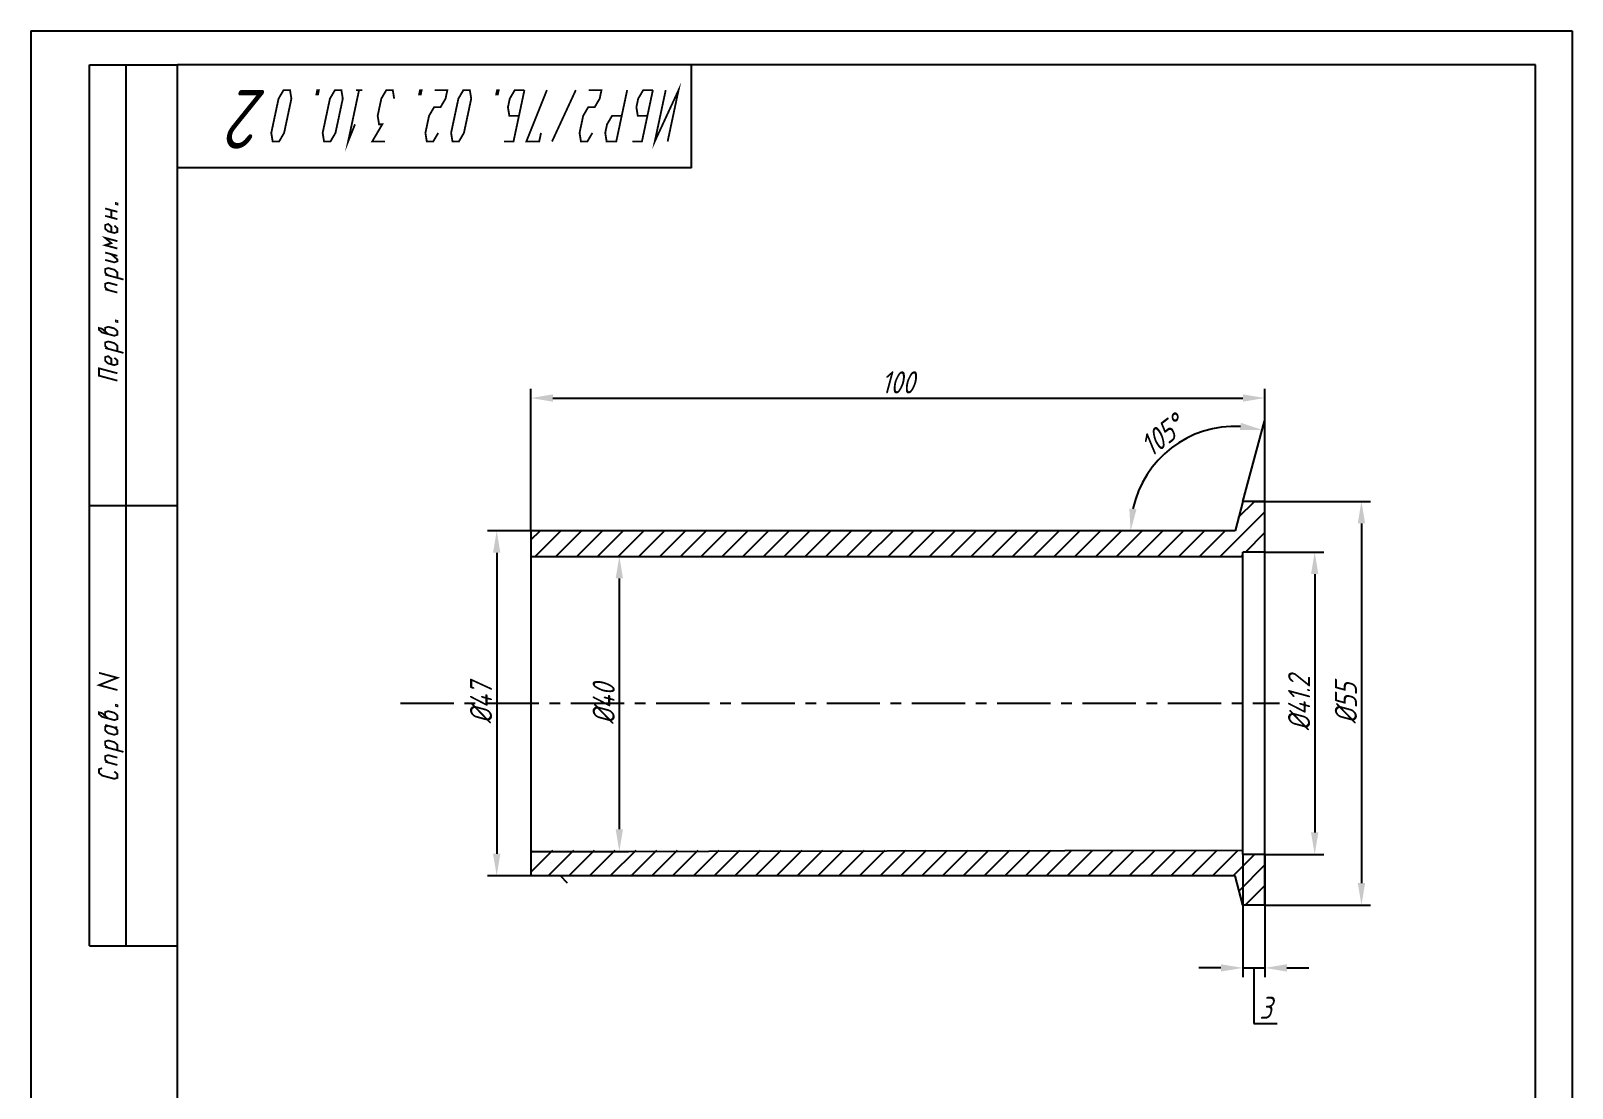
# Model space of a CAD drawing. Header units: millimetres. Extents: x 0 to 210, y 0 to 297.
# Drawn here: x 0 to 210, y 153 to 297 of the extents above; entities that cross this region are included whole.
import ezdxf

# ---------------------------------------------------------------- set-up
doc = ezdxf.new("R2010")
doc.units = ezdxf.units.MM
doc.header["$LTSCALE"] = 19.36
doc.header["$PDMODE"] = 3
doc.header["$PDSIZE"] = 1
doc.linetypes.add('CENTER', pattern=[0.6, 0.375, -0.075, 0.075, -0.075])
doc.layers.get('0').update_dxf_attribs({"linetype": 'CONTINUOUS'})
doc.layers.get('Defpoints').update_dxf_attribs({"linetype": 'CONTINUOUS'})
doc.layers.add('ALL_AXIS', color=7, linetype='CONTINUOUS')
doc.layers.add('Layer2', color=7, linetype='CONTINUOUS')
doc.styles.add('GOST', font='GOST.shx', dxfattribs={"oblique": 15})
doc.dimstyles.new('GOST', dxfattribs={"dimscale": 0, "dimtxt": 3, "dimasz": 3, "dimexe": 1.25, "dimexo": 0, "dimtad": 1, "dimtoh": 1, "dimdec": 3, "dimdsep": 46, "dimtxsty": 'GOST', "dimcen": 5, "dimadec": 3, "dimazin": 2, "dimtfac": 1, "dimtdec": 4, "dimtmove": 1, "dimatfit": 3, "dimfxl": 1, "dimtolj": 1, "dimtzin": 0, "dimarcsym": 0})

# ---------------------------------------------------------------- blocks, each defined once
blk = doc.blocks.new('*D5')
at = {"layer": 'Defpoints', "color": 0}
for p in [(168.14, 246.98), (168.14, 232.9), (68.14, 228.9)]:
    blk.add_point(p, dxfattribs=at)
at = {"layer": 'Layer2', "color": 0, "lineweight": -2}
for p, q in [((68.14, 228.9), (68.14, 248.23)), ((168.14, 232.9), (168.14, 248.23)), ((71.14, 246.98), (165.14, 246.98))]:
    blk.add_line(p, q, dxfattribs=at)
at = {"layer": 'Layer2', "color": 0}
for points in [[(71.14, 247.48), (71.14, 246.48), (68.14, 246.98)], [(165.14, 247.48), (165.14, 246.48), (168.14, 246.98)]]:
    blk.add_solid(points, dxfattribs=at)
at = {"layer": 'Layer2', "color": 0, "insert": (118.14, 249.11), "char_height": 3, "attachment_point": 5, "style": 'GOST'}
blk.add_mtext('\\A1;100', dxfattribs=at)
blk = doc.blocks.new('*D6')
at = {"layer": 'Defpoints', "color": 0}
for p in [(166.72, 232.9), (168.14, 177.9), (181.29, 177.9)]:
    blk.add_point(p, dxfattribs=at)
at = {"layer": 'Layer2', "color": 0, "lineweight": -2}
for p, q in [((166.72, 232.9), (182.54, 232.9)), ((181.29, 229.9), (181.29, 180.9)), ((168.14, 177.9), (182.54, 177.9))]:
    blk.add_line(p, q, dxfattribs=at)
at = {"layer": 'Layer2', "color": 0}
for points in [[(180.79, 229.9), (181.79, 229.9), (181.29, 232.9)], [(180.79, 180.9), (181.79, 180.9), (181.29, 177.9)]]:
    blk.add_solid(points, dxfattribs=at)
at = {"layer": 'Layer2', "color": 0, "insert": (179.17, 205.4), "char_height": 3, "attachment_point": 5, "rotation": 90, "style": 'GOST'}
blk.add_mtext('\\A1;\\A1;%%c55 ', dxfattribs=at)
blk = doc.blocks.new('*D7')
at = {"layer": 'Defpoints', "color": 0}
for p in [(168.14, 226), (168.14, 184.8), (174.92, 184.8)]:
    blk.add_point(p, dxfattribs=at)
at = {"layer": 'Layer2', "color": 0, "lineweight": -2}
for p, q in [((168.14, 226), (176.17, 226)), ((174.92, 223), (174.92, 187.8)), ((168.14, 184.8), (176.17, 184.8))]:
    blk.add_line(p, q, dxfattribs=at)
at = {"layer": 'Layer2', "color": 0}
for points in [[(174.42, 223), (175.42, 223), (174.92, 226)], [(174.42, 187.8), (175.42, 187.8), (174.92, 184.8)]]:
    blk.add_solid(points, dxfattribs=at)
at = {"layer": 'Layer2', "color": 0, "insert": (172.8, 205.4), "char_height": 3, "attachment_point": 5, "rotation": 90, "style": 'GOST'}
blk.add_mtext('\\A1;\\A1;%%c41.2 ', dxfattribs=at)
blk = doc.blocks.new('*D8')
at = {"layer": 'Defpoints', "color": 0}
for p in [(165.14, 184.8), (168.14, 184.8), (168.14, 169.35)]:
    blk.add_point(p, dxfattribs=at)
at = {"layer": 'Layer2', "color": 0, "lineweight": -2}
for p, q in [((165.14, 184.8), (165.14, 168.1)), ((168.14, 184.8), (168.14, 168.1)), ((162.14, 169.35), (159.14, 169.35)), ((165.14, 169.35), (168.14, 169.35)), ((165.14, 169.35), (168.14, 169.35)), ((166.64, 169.35), (166.64, 161.79)), ((171.14, 169.35), (174.14, 169.35)), ((166.64, 161.79), (169.81, 161.79))]:
    blk.add_line(p, q, dxfattribs=at)
at = {"layer": 'Layer2', "color": 0}
for points in [[(162.14, 169.85), (162.14, 168.85), (165.14, 169.35)], [(171.14, 169.85), (171.14, 168.85), (168.14, 169.35)]]:
    blk.add_solid(points, dxfattribs=at)
at = {"layer": 'Layer2', "color": 0, "insert": (168.23, 163.92), "char_height": 3, "attachment_point": 5, "style": 'GOST'}
blk.add_mtext('\\A1;3', dxfattribs=at)
blk = doc.blocks.new('*D9')
at = {"layer": 'Defpoints', "color": 0}
for p in [(68.14, 225.4), (68.14, 185.23), (80.18, 185.23)]:
    blk.add_point(p, dxfattribs=at)
at = {"layer": 'Layer2', "color": 0, "lineweight": -2}
for p, q in [((68.14, 225.4), (81.43, 225.4)), ((80.18, 222.4), (80.18, 188.23)), ((68.14, 185.23), (81.43, 185.23))]:
    blk.add_line(p, q, dxfattribs=at)
at = {"layer": 'Layer2', "color": 0}
for points in [[(79.68, 222.4), (80.68, 222.4), (80.18, 225.4)], [(79.68, 188.23), (80.68, 188.23), (80.18, 185.23)]]:
    blk.add_solid(points, dxfattribs=at)
at = {"layer": 'Layer2', "color": 0, "insert": (78.05, 205.31), "char_height": 3, "attachment_point": 5, "rotation": 90, "style": 'GOST'}
blk.add_mtext('\\A1;\\A1;%%c40 ', dxfattribs=at)
blk = doc.blocks.new('*D10')
at = {"layer": 'Defpoints', "color": 0}
for p in [(68.14, 228.9), (63.47, 181.9), (68.14, 181.9)]:
    blk.add_point(p, dxfattribs=at)
at = {"layer": 'Layer2', "color": 0, "lineweight": -2}
for p, q in [((68.14, 228.9), (62.22, 228.9)), ((63.47, 225.9), (63.47, 184.9)), ((68.14, 181.9), (62.22, 181.9))]:
    blk.add_line(p, q, dxfattribs=at)
at = {"layer": 'Layer2', "color": 0}
for points in [[(62.97, 225.9), (63.97, 225.9), (63.47, 228.9)], [(62.97, 184.9), (63.97, 184.9), (63.47, 181.9)]]:
    blk.add_solid(points, dxfattribs=at)
at = {"layer": 'Layer2', "color": 0, "insert": (61.34, 205.4), "char_height": 3, "attachment_point": 5, "rotation": 90, "style": 'GOST'}
blk.add_mtext('\\A1;\\A1;%%c47 ', dxfattribs=at)
blk = doc.blocks.new('*D11')
at = {"layer": 'Defpoints', "color": 0}
for p in [(159.2, 242.27), (165.14, 232.9), (68.14, 228.9), (164.07, 228.9), (164.07, 228.9)]:
    blk.add_point(p, dxfattribs=at)
at = {"layer": 'Layer2', "color": 0, "lineweight": -2}
blk.add_line((165.14, 232.9), (168.07, 243.85), dxfattribs=at)
blk.add_arc((164.07, 228.9), 14.23, 87.102, 167.898, dxfattribs=at)
at = {"layer": 'Layer2', "color": 0}
for points in [[(164.87, 243.6), (164.71, 242.61), (167.75, 242.64)], [(150.65, 231.83), (149.66, 231.93), (149.84, 228.9)]]:
    blk.add_solid(points, dxfattribs=at)
at = {"layer": 'Layer2', "color": 0, "insert": (154.11, 241.87), "char_height": 3, "attachment_point": 5, "rotation": 37.5, "style": 'GOST'}
blk.add_mtext('\\A1;105°', dxfattribs=at)

msp = doc.modelspace()

# ---------------------------------------------------------------- linework, layer by layer
at = {"color": 7, "linetype": 'Continuous'}
for p, q in [((0, 297), (0, 0)), ((0, 297), (210, 297)), ((210, 297), (210, 0)), ((8, 172.3499), (8, 292.3499)), ((8, 292.3499), (20, 292.3499)), ((13, 172.3499), (13, 292.3499)), ((90, 292.3499), (20, 292.3499)), ((20, 278.3499), (20, 292.3499)), ((20, 172.3499), (20, 292.3499)), ((20, 5), (20, 292.3499)), ((205, 292.3499), (20, 292.3499)), ((90, 278.3499), (90, 292.3499)), ((205, 5), (205, 292.3499)), ((90, 278.3499), (20, 278.3499)), ((8, 232.3499), (20, 232.3499)), ((165.1402, 232.8964), (164.0684, 228.8964)), ((168.1402, 232.8964), (165.1402, 232.8964)), ((168.1402, 177.8964), (168.1402, 232.8964)), ((68.1402, 228.8964), (68.1402, 181.8964)), ((164.0684, 228.8964), (68.1402, 228.8964)), ((68.1402, 225.3964), (165.1402, 225.3964)), ((168.1402, 225.9964), (165.1402, 225.9964)), ((165.1402, 184.7964), (165.1402, 225.9964)), ((68.1402, 185.2256), (165.1402, 185.3964)), ((168.1402, 184.7964), (165.1402, 184.7964)), ((164.0684, 181.8964), (68.1402, 181.8964)), ((165.1402, 177.8964), (164.0684, 181.8964)), ((168.1402, 177.8964), (165.1402, 177.8964)), ((8, 172.3499), (20, 172.3499))]:
    msp.add_line(p, q, dxfattribs=at)
at = {"color": 2, "linetype": 'Continuous'}
for p, q in [((162.0511, 225.3964), (168.1402, 231.4855)), ((164.561, 230.7347), (166.7227, 232.8964)), ((68.1402, 227.652), (69.3846, 228.8964)), ((68.713, 225.3964), (72.213, 228.8964)), ((71.5415, 225.3964), (75.0415, 228.8964)), ((74.3699, 225.3964), (77.8699, 228.8964)), ((77.1983, 225.3964), (80.6983, 228.8964)), ((80.0267, 225.3964), (83.5267, 228.8964)), ((82.8552, 225.3964), (86.3552, 228.8964)), ((85.6836, 225.3964), (89.1836, 228.8964)), ((88.512, 225.3964), (92.012, 228.8964)), ((91.3404, 225.3964), (94.8404, 228.8964)), ((94.1689, 225.3964), (97.6689, 228.8964)), ((96.9973, 225.3964), (100.4973, 228.8964)), ((99.8257, 225.3964), (103.3257, 228.8964)), ((102.6541, 225.3964), (106.1541, 228.8964)), ((105.4826, 225.3964), (108.9826, 228.8964)), ((108.311, 225.3964), (111.811, 228.8964)), ((111.1394, 225.3964), (114.6394, 228.8964)), ((113.9679, 225.3964), (117.4679, 228.8964)), ((116.7963, 225.3964), (120.2963, 228.8964)), ((119.6247, 225.3964), (123.1247, 228.8964)), ((122.4531, 225.3964), (125.9531, 228.8964)), ((125.2816, 225.3964), (128.7816, 228.8964)), ((128.11, 225.3964), (131.61, 228.8964)), ((130.9384, 225.3964), (134.4384, 228.8964)), ((133.7668, 225.3964), (137.2668, 228.8964)), ((136.5953, 225.3964), (140.0953, 228.8964)), ((139.4237, 225.3964), (142.9237, 228.8964)), ((142.2521, 225.3964), (145.7521, 228.8964)), ((145.0806, 225.3964), (148.5806, 228.8964)), ((147.909, 225.3964), (151.409, 228.8964)), ((150.7374, 225.3964), (154.2374, 228.8964)), ((153.5658, 225.3964), (157.0658, 228.8964)), ((156.3943, 225.3964), (159.8943, 228.8964)), ((159.2227, 225.3964), (162.7227, 228.8964)), ((165.4795, 225.9964), (168.1402, 228.6571)), ((164.8795, 225.3964), (165.1402, 225.6571)), ((68.1402, 185.2256), (68.311, 185.3964)), ((68.1402, 182.3972), (71.1394, 185.3964)), ((70.4679, 181.8964), (73.9679, 185.3964)), ((73.2963, 181.8964), (76.7963, 185.3964)), ((76.1247, 181.8964), (79.6247, 185.3964)), ((78.9531, 181.8964), (82.4531, 185.3964)), ((81.7816, 181.8964), (85.2816, 185.3964)), ((84.61, 181.8964), (88.11, 185.3964)), ((87.4384, 181.8964), (90.9384, 185.3964)), ((90.2668, 181.8964), (93.7668, 185.3964)), ((93.0953, 181.8964), (96.5953, 185.3964)), ((95.9237, 181.8964), (99.4237, 185.3964)), ((98.7521, 181.8964), (102.2521, 185.3964)), ((101.5806, 181.8964), (105.0806, 185.3964)), ((104.409, 181.8964), (107.909, 185.3964)), ((107.2374, 181.8964), (110.7374, 185.3964)), ((110.0658, 181.8964), (113.5658, 185.3964)), ((112.8943, 181.8964), (116.3943, 185.3964)), ((115.7227, 181.8964), (119.2227, 185.3964)), ((118.5511, 181.8964), (122.0511, 185.3964)), ((121.3795, 181.8964), (124.8795, 185.3964)), ((124.208, 181.8964), (127.708, 185.3964)), ((127.0364, 181.8964), (130.5364, 185.3964)), ((129.8648, 181.8964), (133.3648, 185.3964)), ((132.6933, 181.8964), (136.1933, 185.3964)), ((135.5217, 181.8964), (139.0217, 185.3964)), ((138.3501, 181.8964), (141.8501, 185.3964)), ((141.1785, 181.8964), (144.6785, 185.3964)), ((144.007, 181.8964), (147.507, 185.3964)), ((146.8354, 181.8964), (150.3354, 185.3964)), ((149.6638, 181.8964), (153.1638, 185.3964)), ((152.4922, 181.8964), (155.9922, 185.3964)), ((155.3207, 181.8964), (158.8207, 185.3964)), ((158.1491, 181.8964), (161.6491, 185.3964)), ((160.9775, 181.8964), (164.4775, 185.3964)), ((163.806, 181.8964), (166.706, 184.7964)), ((164.6107, 179.8727), (168.1402, 183.4022)), ((73.1402, 180.9038), (72.1477, 181.8964)), ((165.4628, 177.8964), (168.1402, 180.5738))]:
    msp.add_line(p, q, dxfattribs=at)
at = {"color": 2, "linetype": 'Continuous', "const_width": 0.25}
for points in [[(86.7621, 281.9281), (88.25, 288.9281), (85.0121, 281.9281), (86.5, 288.9281)], [(35.3125, 288.9281), (35.502, 287.7614), (34.5101, 283.0948), (33.8246, 281.9281), (32.9496, 281.9281), (32.7601, 283.0948), (33.752, 287.7614), (34.4375, 288.9281), (35.3125, 288.9281)], [(39.0312, 288.9281), (39.25, 288.9281), (39.126, 288.3448), (38.9073, 288.3448), (39.0312, 288.9281)], [(42.3125, 288.9281), (42.502, 287.7614), (41.5101, 283.0948), (40.8246, 281.9281), (39.9496, 281.9281), (39.7601, 283.0948), (40.752, 287.7614), (41.4375, 288.9281), (42.3125, 288.9281)], [(44.1643, 284.2614), (43.2309, 281.9281), (44.7188, 288.9281)], [(45.1563, 288.9281), (44.2812, 288.9281)], [(48.2621, 281.9281), (46.5121, 281.9281), (47.8831, 284.2614), (47.4456, 284.2614), (47.256, 285.4281), (47.752, 287.7614), (48.4375, 288.9281), (49.3125, 288.9281), (49.502, 287.7614)], [(53.0313, 288.9281), (53.25, 288.9281), (53.126, 288.3448), (52.9073, 288.3448), (53.0313, 288.9281)], [(55.5101, 283.0948), (54.8246, 281.9281), (53.9496, 281.9281), (53.7601, 283.0948), (54.2561, 285.4281), (54.9415, 286.5948), (55.8165, 286.5948), (56.502, 287.7614), (56.75, 288.9281), (55, 288.9281)], [(59.8125, 288.9281), (60.002, 287.7614), (59.0101, 283.0948), (58.3246, 281.9281), (57.4496, 281.9281), (57.2601, 283.0948), (58.252, 287.7614), (58.9375, 288.9281), (59.8125, 288.9281)], [(63.5312, 288.9281), (63.75, 288.9281), (63.626, 288.3448), (63.4073, 288.3448), (63.5312, 288.9281)], [(67.25, 288.9281), (65.7621, 281.9281), (64.4496, 281.9281)], [(67.25, 288.9281), (65.9375, 288.9281), (65.252, 287.7614), (65.004, 286.5948), (65.1936, 285.4281), (66.506, 285.4281)], [(70.3125, 288.9281), (67.5121, 281.9281), (69.2621, 281.9281), (69.5101, 283.0948)], [(74.25, 288.9281), (71.0121, 281.9281)], [(76.5101, 283.0948), (75.8246, 281.9281), (74.9496, 281.9281), (74.7601, 283.0948), (75.2561, 285.4281), (75.9415, 286.5948), (76.8165, 286.5948), (77.502, 287.7614), (77.75, 288.9281), (76, 288.9281)], [(81.25, 288.9281), (79.7621, 281.9281), (78.4496, 281.9281), (78.2601, 283.0948), (78.5081, 284.2614), (79.1935, 285.4281), (80.5061, 285.4281)], [(84.75, 288.9281), (83.2621, 281.9281), (81.9496, 281.9281)], [(84.75, 288.9281), (83.4375, 288.9281), (82.752, 287.7614), (82.504, 286.5948), (82.6935, 285.4281), (84.006, 285.4281)], [(11.7941, 273.4749), (11.7941, 273.3499), (11.5858, 273.4057), (11.5858, 273.5307), (11.7941, 273.4749)], [(10.1274, 272.7965), (11.7941, 272.3499)], [(11.7941, 271.3499), (10.1274, 271.7965)], [(10.9608, 271.5732), (10.9608, 272.5732)], [(11.7941, 267.3499), (10.1274, 267.7965), (10.9608, 268.0732), (10.1274, 268.7965), (11.7941, 268.3499)], [(10.9608, 269.5732), (10.9608, 270.3232), (10.5441, 270.6848), (10.1274, 270.5465), (10.1274, 270.0465), (10.5441, 269.6848), (11.3774, 269.4615), (11.7941, 269.5999), (11.7941, 270.0999), (11.3774, 270.4616)], [(10.1274, 266.7965), (11.7941, 266.3499)], [(10.1274, 265.7965), (11.3774, 265.4615), (11.7941, 265.5999), (11.7941, 265.8499), (10.9608, 266.5732)], [(11.7941, 263.3499), (11.7941, 264.0999), (11.3774, 264.4615), (10.5441, 264.6848), (10.1274, 264.5465), (10.1274, 264.0465), (10.5441, 263.6848)], [(12.6274, 263.1266), (10.1274, 263.7965)], [(10.5441, 261.6848), (10.1274, 262.0465), (10.1274, 262.5465), (10.5441, 262.6848), (11.7941, 262.3499)], [(11.7941, 261.3499), (10.1274, 261.7965)], [(10.5441, 255.6848), (9.7108, 256.4081), (9.2941, 256.5198), (9.2941, 256.2698), (9.7108, 255.9081), (11.3774, 255.4616), (11.7941, 255.5999), (11.7941, 256.0999), (11.3774, 256.4615), (10.5441, 256.6848), (10.1274, 256.5465), (10.1274, 256.0465)], [(11.7941, 257.4749), (11.7941, 257.3499), (11.5858, 257.4057), (11.5858, 257.5307), (11.7941, 257.4749)], [(11.7941, 253.3499), (11.7941, 254.0999), (11.3774, 254.4615), (10.5441, 254.6848), (10.1274, 254.5465), (10.1274, 254.0465), (10.5441, 253.6848)], [(12.6274, 253.1266), (10.1274, 253.7965)], [(10.9608, 251.5732), (10.9608, 252.3232), (10.5441, 252.6848), (10.1274, 252.5465), (10.1274, 252.0465), (10.5441, 251.6848), (11.3774, 251.4615), (11.7941, 251.5999), (11.7941, 252.0999), (11.3774, 252.4615)], [(11.7941, 249.3499), (9.2941, 250.0198), (9.2941, 251.0198), (11.7941, 250.3499)], [(11.7941, 207.2041), (9.2941, 207.8739), (11.7941, 208.8707), (9.2941, 209.5406)], [(10.5441, 203.3307), (9.7108, 204.054), (9.2941, 204.1656), (9.2941, 203.9156), (9.7108, 203.554), (11.3774, 203.1074), (11.7941, 203.2457), (11.7941, 203.7457), (11.3774, 204.1074), (10.5441, 204.3307), (10.1274, 204.1923), (10.1274, 203.6923)], [(11.7941, 205.1207), (11.7941, 204.9957), (11.5858, 205.0516), (11.5858, 205.1766), (11.7941, 205.1207)], [(10.1274, 202.4423), (11.3774, 202.1074), (11.7941, 202.1207)], [(10.5441, 202.3307), (10.1274, 202.1923), (10.1274, 201.6923), (10.5441, 201.3307), (11.3774, 201.1074), (11.7941, 201.2457), (11.7941, 201.7457), (11.3774, 202.1074)], [(11.7941, 198.9957), (11.7941, 199.7457), (11.3774, 200.1074), (10.5441, 200.3307), (10.1274, 200.1923), (10.1274, 199.6923), (10.5441, 199.3307)], [(12.6274, 198.7724), (10.1274, 199.4423)], [(10.5441, 197.3307), (10.1274, 197.6923), (10.1274, 198.1923), (10.5441, 198.3307), (11.7941, 197.9957)], [(11.7941, 196.9957), (10.1274, 197.4423)], [(9.7108, 196.554), (9.2941, 196.4156), (9.2941, 195.9156), (9.7108, 195.554), (11.3774, 195.1074), (11.7941, 195.2457), (11.7941, 195.7457), (11.3774, 196.1074)]]:
    msp.add_lwpolyline(points, dxfattribs=at)
at = {"layer": 'ALL_AXIS', "color": 7, "linetype": 'CENTER'}
msp.add_line((50.3534, 205.3964), (170.1402, 205.3964), dxfattribs=at)

# ---------------------------------------------------------------- texts
at = {"insert": (32.3243, 280.9401), "char_height": 8, "width": 7.1755, "attachment_point": 1, "rotation": 180, "style": 'GOST'}
msp.add_mtext('{\\Fgost.shx;2}', dxfattribs=at)

# ---------------------------------------------------------------- dimensions: what is measured, and where the dimension line sits
at = {"layer": 'Layer2'}
for base, p1, p2, picture, middle in [((168.1402, 246.9824), (68.1402, 228.8964), (168.1402, 232.8964), '*D5', (118.1402, 249.1074)), ((168.1402, 169.3535), (165.1402, 184.7964), (168.1402, 184.7964), '*D8', (167.2652, 163.916))]:
    dim = msp.add_linear_dim(base=base, p1=p1, p2=p2, dimstyle='GOST', override={"dimscale": 1}, dxfattribs=at)
    dim.commit()
    dim.dimension.update_dxf_attribs({"geometry": picture, "text_midpoint": middle})
dim = msp.add_angular_dim_2l(base=(159.2016, 242.2679), line1=((165.1402, 232.8964), (164.0684, 228.8964)), line2=((164.0684, 228.8964), (68.1402, 228.8964)), dimstyle='GOST', override={"dimscale": 1}, dxfattribs=at)
dim.commit()
dim.dimension.update_dxf_attribs({"geometry": '*D11', "text_midpoint": (154.1123, 241.8714)})
for base, p1, p2, text, picture, middle in [((181.2939, 177.8964), (166.7227, 232.8964), (168.1402, 177.8964), '\\A1;%%c<> ', '*D6', (179.1689, 205.3964)), ((63.4657, 181.8964), (68.1402, 228.8964), (68.1402, 181.8964), '\\A1;%%c<> ', '*D10', (61.3407, 205.3964)), ((80.1798, 185.2256), (68.1402, 225.3964), (68.1402, 185.2256), '\\A1;%%c40 ', '*D9', (78.0548, 205.311)), ((174.9232, 184.7964), (168.1402, 225.9964), (168.1402, 184.7964), '\\A1;%%c<> ', '*D7', (172.798, 205.3964))]:
    dim = msp.add_linear_dim(base=base, p1=p1, p2=p2, angle=90, text=text, dimstyle='GOST', override={"dimscale": 1, "dimgap": 0.625, "dimlfac": 1, "dimsah": 1, "dimse1": 0, "dimse2": 0, "dimsd1": 0, "dimsd2": 0, "dimtmove": 1}, dxfattribs=at)
    dim.commit()
    dim.dimension.update_dxf_attribs({"geometry": picture, "text_midpoint": middle})

doc.saveas('drawing.dxf')
